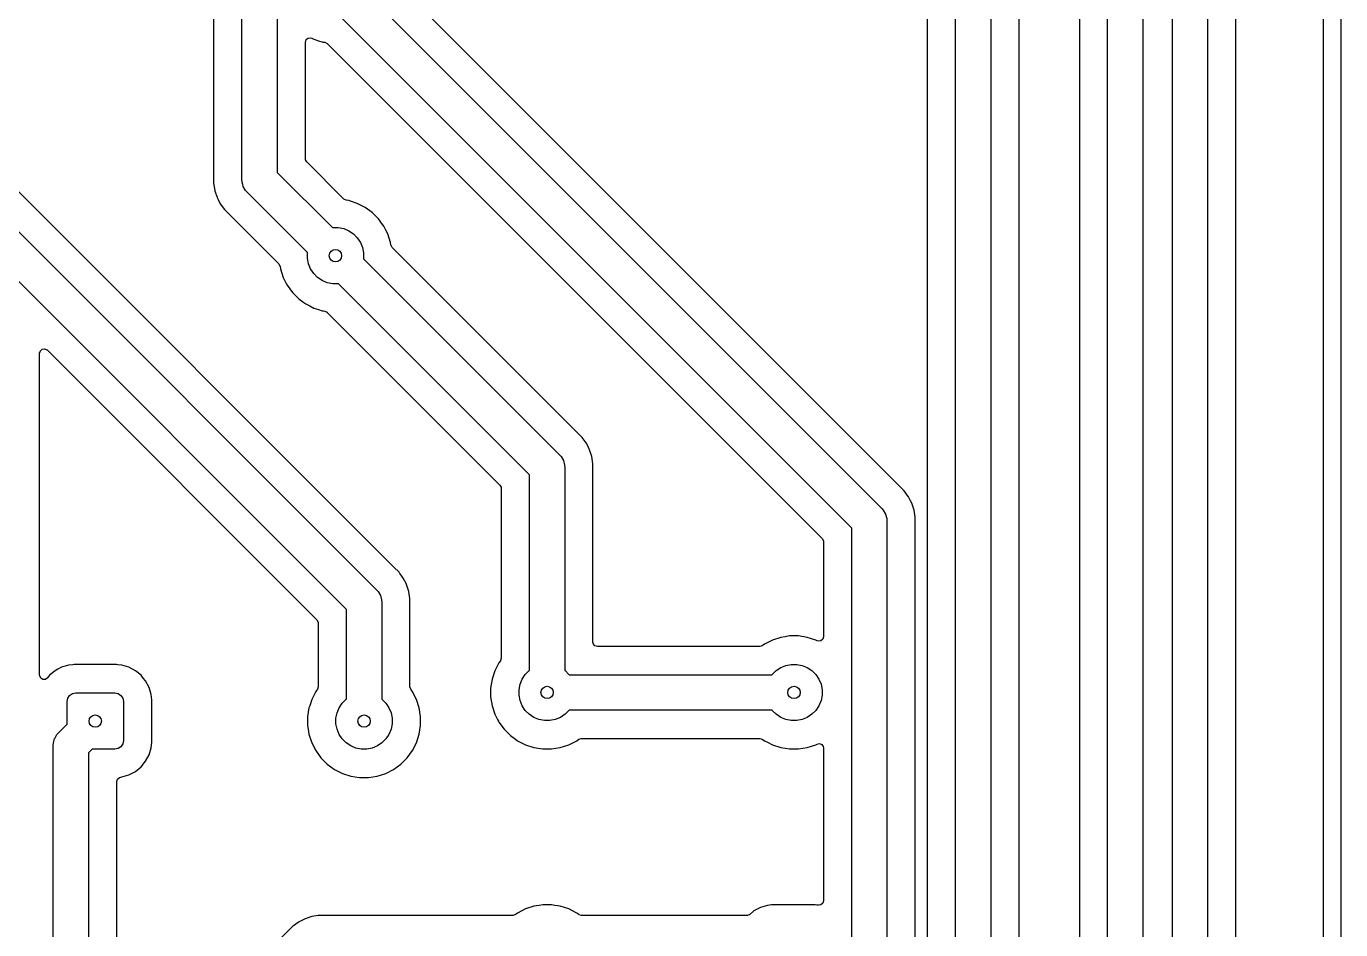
# Model space of a CAD drawing. Extents: x 20 to 124, y -124 to -20.
# Drawn here: x 86.73 to 124, y -94.9 to -69.3 of the extents above; entities that cross this region are included whole.
import ezdxf

# ---------------------------------------------------------------- set-up
doc = ezdxf.new("R2010")
doc.units = 0
doc.layers.add('BLACK', color=7, linetype='CONTINUOUS')
doc.layers.add('WHITE', color=7, linetype='CONTINUOUS')

msp = doc.modelspace()

# ---------------------------------------------------------------- linework, layer by layer
at = {"layer": 'BLACK', "linetype": 'CONTINUOUS'}
for p, q in [((123.4995, -20.6245), (123.4995, -123.3755)), ((120.227, -44.2327), (120.227, -106.8975)), ((121.0275, -106.790732), (121.0275, -44.130348)), ((119.227, -106.690393), (119.227, -44.439806)), ((118.3902, -44.9501), (118.3902, -106.1334)), ((117.3902, -105.926294), (117.3902, -45.157206)), ((116.5897, -45.540147), (116.5897, -103.025462)), ((92.0461, -54.296848), (92.0461, -73.541748)), ((92.8466, -73.6441), (92.8466, -54.3992)), ((93.8466, -54.606306), (93.8466, -73.436993)), ((113.08, -101.6858), (113.08, -58.96349)), ((114.08, -58.96349), (114.08, -102.1858)), ((112.2795, -59.426076), (112.2795, -100.7613)), ((114.8805, -102.563), (114.8805, -59.426076)), ((111.626771, -82.465086), (97.107775, -67.94609)), ((96.294384, -68.264778), (110.988353, -82.958746)), ((110.1348, -83.519406), (95.587278, -68.971884)), ((94.6471, -69.741558), (94.666785, -69.674519)), ((94.666785, -69.674519), (94.719589, -69.628764)), ((94.719589, -69.628764), (94.788747, -69.61882)), ((94.788747, -69.61882), (94.827396, -69.631074)), ((94.827396, -69.631074), (94.885614, -69.660738)), ((94.885614, -69.660738), (94.885617, -69.660738)), ((94.885617, -69.660738), (94.885621, -69.660741)), ((94.885621, -69.660741), (95.051103, -69.714509)), ((94.6471, -73.054053), (94.6471, -69.741558)), ((95.051103, -69.714509), (95.125214, -69.73859)), ((95.125214, -69.73859), (95.143954, -69.741558)), ((95.143954, -69.741558), (95.200306, -69.750483)), ((95.200306, -69.750483), (95.263441, -69.780412)), ((95.263441, -69.780412), (95.26859, -69.785275)), ((95.26859, -69.785275), (109.297981, -83.814666)), ((97.154092, -84.622308), (84.527321, -71.995536)), ((84.033653, -72.633947), (96.663553, -85.263847)), ((94.649934, -73.080411), (94.6471, -73.054053)), ((94.683419, -73.141734), (94.649934, -73.080411)), ((95.731408, -74.189723), (94.683419, -73.141734)), ((95.81, -85.824506), (83.472994, -73.4875)), ((92.0461, -73.541748), (92.0461, -73.746452)), ((92.0461, -73.746452), (92.078123, -73.948635)), ((92.850877, -73.709347), (92.8466, -73.6441)), ((92.850877, -73.709363), (92.850877, -73.709347)), ((92.870782, -73.783648), (92.850877, -73.709363)), ((92.88466, -73.835442), (92.870782, -73.783648)), ((93.8466, -73.436993), (95.412721, -75.003115)), ((92.078123, -73.948635), (92.083592, -73.965466)), ((92.083592, -73.965466), (92.14138, -74.143319)), ((92.14138, -74.143319), (92.157787, -74.175519)), ((92.949923, -73.948481), (92.88466, -73.835442)), ((92.949938, -73.948496), (92.949923, -73.948481)), ((92.993047, -73.997653), (92.949938, -73.948496)), ((94.705615, -75.710221), (92.993047, -73.997653)), ((92.157787, -74.175519), (92.161376, -74.182564)), ((92.161376, -74.182564), (92.161377, -74.182565)), ((92.161377, -74.182565), (92.172257, -74.203919)), ((92.172257, -74.203919), (92.234313, -74.325711)), ((92.234313, -74.325711), (92.354634, -74.491319)), ((92.354634, -74.491319), (92.354636, -74.491321)), ((92.354636, -74.491321), (93.892223, -76.028908)), ((95.736555, -74.194585), (95.731408, -74.189723)), ((95.799689, -74.224515), (95.736555, -74.194585)), ((95.874783, -74.236409), (95.799689, -74.224515)), ((95.953552, -74.262003), (95.874783, -74.236409)), ((96.114379, -74.314259), (95.953552, -74.262003)), ((96.338845, -74.42863), (96.114379, -74.314259)), ((96.338847, -74.428631), (96.338845, -74.42863)), ((96.338848, -74.428632), (96.338847, -74.428631)), ((96.542649, -74.576701), (96.338848, -74.428632)), ((96.542654, -74.576705), (96.542649, -74.576701)), ((96.720794, -74.754845), (96.542654, -74.576705)), ((96.720798, -74.75485), (96.720794, -74.754845)), ((96.835784, -74.913116), (96.720798, -74.75485)), ((95.412721, -75.003115), (95.421586, -75.001352)), ((95.421586, -75.001352), (95.578414, -75.001352)), ((95.578414, -75.001352), (95.732228, -75.031948)), ((95.732228, -75.031948), (95.877117, -75.091963)), ((95.877117, -75.091963), (96.007515, -75.179092)), ((96.007515, -75.179092), (96.118408, -75.289985)), ((96.86887, -74.958655), (96.835784, -74.913116)), ((96.930055, -75.078737), (96.86887, -74.958655)), ((96.983239, -75.183116), (96.930055, -75.078737)), ((96.983239, -75.183118), (96.983239, -75.183116)), ((96.983241, -75.183121), (96.983239, -75.183118)), ((97.06109, -75.422715), (96.983241, -75.183121)), ((96.118408, -75.289985), (96.205537, -75.420383)), ((96.205537, -75.420383), (96.265552, -75.565272)), ((96.265552, -75.565272), (96.296148, -75.719086)), ((97.071872, -75.490794), (97.06109, -75.422715)), ((97.072983, -75.497806), (97.071872, -75.490794)), ((97.07429, -75.504767), (97.072983, -75.497806)), ((97.107775, -75.56609), (97.07429, -75.504767)), ((102.491971, -80.950286), (97.107775, -75.56609)), ((94.703852, -75.719086), (94.705615, -75.710221)), ((94.703852, -75.875914), (94.703852, -75.719086)), ((94.734448, -76.029728), (94.703852, -75.875914)), ((96.296148, -75.875914), (96.294384, -75.884778)), ((96.294384, -75.884778), (101.853553, -81.443946)), ((96.296148, -75.719086), (96.296148, -75.875914)), ((93.892223, -76.028908), (93.925708, -76.090231)), ((93.925708, -76.090231), (93.927015, -76.097189)), ((93.927015, -76.097189), (93.938909, -76.172283)), ((93.938909, -76.172283), (93.93891, -76.172285)), ((93.93891, -76.172285), (94.016759, -76.411879)), ((94.794463, -76.174617), (94.734448, -76.029728)), ((94.881592, -76.305015), (94.794463, -76.174617)), ((94.992485, -76.415908), (94.881592, -76.305015)), ((94.016759, -76.411879), (94.114802, -76.6043)), ((94.114802, -76.6043), (94.131132, -76.636348)), ((94.131132, -76.636348), (94.279201, -76.840149)), ((95.122883, -76.503037), (94.992485, -76.415908)), ((95.267772, -76.563052), (95.122883, -76.503037)), ((95.421586, -76.593648), (95.267772, -76.563052)), ((95.578414, -76.593648), (95.421586, -76.593648)), ((95.587278, -76.591884), (95.578414, -76.593648)), ((101, -82.004606), (95.587278, -76.591884)), ((94.279201, -76.840149), (94.279205, -76.840154)), ((94.279205, -76.840154), (94.457345, -77.018294)), ((94.457345, -77.018294), (94.45735, -77.018298)), ((94.45735, -77.018298), (94.599647, -77.121682)), ((94.599647, -77.121682), (94.661155, -77.16637)), ((94.661155, -77.16637), (94.772669, -77.223189)), ((94.772669, -77.223189), (94.885616, -77.280739)), ((94.885616, -77.280739), (94.885618, -77.280739)), ((94.885618, -77.280739), (94.885621, -77.280741)), ((94.885621, -77.280741), (95.014049, -77.32247)), ((95.014049, -77.32247), (95.125214, -77.35859)), ((95.125214, -77.35859), (95.164439, -77.364802)), ((95.164439, -77.364802), (95.200306, -77.370483)), ((95.200306, -77.370483), (95.263441, -77.400412)), ((95.263441, -77.400412), (95.26859, -77.405275)), ((95.26859, -77.405275), (100.163181, -82.299866)), ((87.1122, -78.558146), (87.131885, -78.491107)), ((87.1122, -87.687407), (87.1122, -78.558146)), ((87.131885, -78.491107), (87.184689, -78.445352)), ((87.184689, -78.445352), (87.253847, -78.435408)), ((87.253847, -78.435408), (87.317403, -78.464433)), ((87.317403, -78.464433), (87.323881, -78.470465)), ((87.323881, -78.470465), (94.973181, -86.119765)), ((102.604556, -81.105249), (102.491971, -80.950286)), ((102.612287, -81.11589), (102.604556, -81.105249)), ((102.671503, -81.232107), (102.612287, -81.11589)), ((102.705218, -81.298276), (102.671503, -81.232107)), ((101.853553, -81.443946), (101.896668, -81.49311)), ((101.896668, -81.49311), (101.896677, -81.493119)), ((101.896677, -81.493119), (101.96194, -81.606158)), ((101.96194, -81.606158), (101.995723, -81.732237)), ((102.768477, -81.492965), (102.705218, -81.298276)), ((102.8005, -81.695148), (102.768477, -81.492965)), ((101.995723, -81.732237), (101.995723, -81.732252)), ((101.995723, -81.732252), (102, -81.7975)), ((102, -81.7975), (102, -87.55407)), ((102.8005, -86.753), (102.8005, -81.695148)), ((100.163181, -82.299866), (100.196666, -82.361189)), ((101, -87.55407), (101, -82.004606)), ((100.196666, -82.361189), (100.1995, -82.387547)), ((100.1995, -82.387547), (100.1995, -87.204261)), ((111.739356, -82.620049), (111.626771, -82.465086)), ((111.747087, -82.63069), (111.739356, -82.620049)), ((111.806303, -82.746907), (111.747087, -82.63069)), ((110.988353, -82.958746), (111.031468, -83.00791)), ((111.031468, -83.00791), (111.031477, -83.007919)), ((111.031477, -83.007919), (111.09674, -83.120958)), ((111.840018, -82.813076), (111.806303, -82.746907)), ((111.840018, -82.813078), (111.840018, -82.813076)), ((111.84002, -82.813081), (111.840018, -82.813078)), ((111.903277, -83.007766), (111.84002, -82.813081)), ((111.9353, -83.209948), (111.903277, -83.007766)), ((111.09674, -83.120958), (111.130523, -83.247037)), ((111.130523, -83.247037), (111.130523, -83.247052)), ((111.130523, -83.247052), (111.1348, -83.3123)), ((111.1348, -83.3123), (111.1348, -96.9972)), ((111.9353, -97.099552), (111.9353, -83.209948)), ((109.297981, -83.814666), (109.331466, -83.875989)), ((110.1348, -96.790093), (110.1348, -83.519406)), ((109.331466, -83.875989), (109.3343, -83.902347)), ((109.3343, -83.902347), (109.3343, -86.603964)), ((97.154107, -84.622322), (97.154092, -84.622308)), ((97.157218, -84.625433), (97.154107, -84.622322)), ((97.157219, -84.625434), (97.157218, -84.625433)), ((97.301966, -84.770181), (97.157219, -84.625434)), ((97.301968, -84.770184), (97.301966, -84.770181)), ((97.301971, -84.770187), (97.301968, -84.770184)), ((97.324355, -84.800997), (97.301971, -84.770187)), ((97.362126, -84.852985), (97.324355, -84.800997)), ((97.422287, -84.935789), (97.362126, -84.852985)), ((97.468753, -85.026985), (97.422287, -84.935789)), ((96.663553, -85.263847), (96.706661, -85.313003)), ((96.706661, -85.313003), (96.706677, -85.313019)), ((96.706677, -85.313019), (96.77194, -85.426058)), ((97.470966, -85.031329), (97.468753, -85.026985)), ((97.470967, -85.03133), (97.470966, -85.031329)), ((97.515218, -85.118176), (97.470967, -85.03133)), ((97.578477, -85.312865), (97.515218, -85.118176)), ((97.6105, -85.515048), (97.578477, -85.312865)), ((96.77194, -85.426058), (96.805723, -85.552137)), ((96.805723, -85.552137), (96.805723, -85.552152)), ((96.805723, -85.552152), (96.81, -85.6174)), ((96.81, -85.6174), (96.81, -88.36407)), ((97.6105, -88.014261), (97.6105, -85.515048)), ((95.81, -88.36407), (95.81, -85.824506)), ((94.973181, -86.119765), (95.006666, -86.181088)), ((95.006666, -86.181088), (95.0095, -86.207446)), ((95.0095, -86.207446), (95.0095, -88.014261)), ((102.811706, -86.804511), (102.8005, -86.753)), ((102.857461, -86.857315), (102.811706, -86.804511)), ((107.661154, -86.80863), (107.622801, -86.836495)), ((107.885616, -86.69426), (107.661154, -86.80863)), ((108.125214, -86.61641), (107.885616, -86.69426)), ((108.249626, -86.596705), (108.125214, -86.61641)), ((108.374038, -86.577), (108.249626, -86.596705)), ((108.625962, -86.577), (108.374038, -86.577)), ((108.874785, -86.61641), (108.625962, -86.577)), ((109.114386, -86.694261), (108.874785, -86.61641)), ((109.154006, -86.714449), (109.114386, -86.694261)), ((109.192653, -86.726702), (109.154006, -86.714449)), ((109.261811, -86.716758), (109.192653, -86.726702)), ((109.314615, -86.671003), (109.261811, -86.716758)), ((109.3343, -86.603964), (109.314615, -86.671003)), ((102.9245, -86.877), (102.857461, -86.857315)), ((107.526762, -86.877), (102.9245, -86.877)), ((107.533842, -86.876798), (107.526762, -86.877)), ((107.599646, -86.853318), (107.533842, -86.876798)), ((107.622801, -86.836495), (107.599646, -86.853318)), ((87.553547, -87.559817), (87.393589, -87.69109)), ((87.553548, -87.559816), (87.553547, -87.559817)), ((87.55355, -87.559815), (87.553548, -87.559816)), ((87.625898, -87.521143), (87.55355, -87.559815)), ((87.736043, -87.462269), (87.625898, -87.521143)), ((87.934067, -87.402199), (87.736043, -87.462269)), ((88.050298, -87.390751), (87.934067, -87.402199)), ((88.088392, -87.387), (88.050298, -87.390751)), ((89.291608, -87.387), (88.088392, -87.387)), ((89.326805, -87.390466), (89.291608, -87.387)), ((89.445934, -87.402199), (89.326805, -87.390466)), ((89.445934, -87.4022), (89.445932, -87.402199)), ((89.445932, -87.402199), (89.445934, -87.402199)), ((89.643954, -87.462268), (89.445934, -87.4022)), ((89.82645, -87.559815), (89.643954, -87.462268)), ((89.826453, -87.559817), (89.82645, -87.559815)), ((89.98641, -87.691089), (89.826452, -87.559817)), ((89.826452, -87.559817), (89.826453, -87.559817)), ((100.01676, -87.563116), (99.93891, -87.802714)), ((100.131132, -87.338651), (100.01676, -87.563116)), ((100.175818, -87.277146), (100.131132, -87.338651)), ((100.179815, -87.2713), (100.175818, -87.277146)), ((100.1995, -87.204261), (100.179815, -87.2713)), ((100.881592, -87.669985), (100.992485, -87.559092)), ((100.992485, -87.559092), (101, -87.55407)), ((102, -87.55407), (102.007515, -87.559092)), ((102.007515, -87.559092), (102.118408, -87.669985)), ((107.881592, -87.669985), (107.992485, -87.559092)), ((107.992485, -87.559092), (108.122883, -87.471963)), ((108.122883, -87.471963), (108.267772, -87.411948)), ((108.267772, -87.411948), (108.421586, -87.381352)), ((108.421586, -87.381352), (108.578414, -87.381352)), ((108.578414, -87.381352), (108.732228, -87.411948)), ((108.732228, -87.411948), (108.877117, -87.471963)), ((108.877117, -87.471963), (109.007515, -87.559092)), ((109.007515, -87.559092), (109.118408, -87.669985)), ((87.113979, -87.708333), (87.1122, -87.687407)), ((87.144694, -87.771089), (87.113979, -87.708333)), ((87.204463, -87.807277), (87.144694, -87.771089)), ((87.274307, -87.805406), (87.204463, -87.807277)), ((87.332053, -87.766072), (87.274307, -87.805406)), ((87.393589, -87.69109), (87.332053, -87.766072)), ((90.052063, -87.771089), (89.98641, -87.691089)), ((90.117685, -87.85105), (90.052063, -87.771089)), ((90.215232, -88.033546), (90.117685, -87.85105)), ((99.93891, -87.802714), (99.8995, -88.051538)), ((100.703852, -88.099086), (100.734448, -87.945272)), ((100.734448, -87.945272), (100.794463, -87.800383)), ((100.794463, -87.800383), (100.881592, -87.669985)), ((102.118408, -87.669985), (102.123429, -87.6775)), ((102.123429, -87.6775), (107.876571, -87.6775)), ((107.876571, -87.6775), (107.881592, -87.669985)), ((109.118408, -87.669985), (109.205537, -87.800383)), ((109.205537, -87.800383), (109.265552, -87.945272)), ((109.265552, -87.945272), (109.296148, -88.099086)), ((87.90903, -88.341829), (87.963223, -88.260723)), ((87.963223, -88.260723), (88.044329, -88.20653)), ((88.044329, -88.20653), (88.14, -88.1875)), ((88.14, -88.1875), (89.24, -88.1875)), ((89.24, -88.1875), (89.335671, -88.20653)), ((89.335671, -88.20653), (89.416777, -88.260723)), ((89.416777, -88.260723), (89.47097, -88.341829)), ((90.2753, -88.231566), (90.215232, -88.033546)), ((90.2905, -88.385892), (90.2753, -88.231566)), ((94.941132, -88.148651), (94.82676, -88.373116)), ((94.985818, -88.087146), (94.941132, -88.148651)), ((94.989815, -88.0813), (94.985818, -88.087146)), ((95.0095, -88.014261), (94.989815, -88.0813)), ((97.610702, -88.02134), (97.6105, -88.014261)), ((97.634182, -88.087146), (97.610702, -88.02134)), ((97.672246, -88.139538), (97.634182, -88.087146)), ((97.67887, -88.148655), (97.672246, -88.139538)), ((97.751747, -88.291684), (97.67887, -88.148655)), ((97.793239, -88.373116), (97.751747, -88.291684)), ((99.8995, -88.051538), (99.8995, -88.303461)), ((99.8995, -88.303461), (99.93891, -88.552285)), ((100.703852, -88.255914), (100.703852, -88.099086)), ((100.734448, -88.409728), (100.703852, -88.255914)), ((109.296148, -88.255914), (109.265552, -88.409728)), ((109.296148, -88.099086), (109.296148, -88.255914)), ((87.89, -88.4375), (87.90903, -88.341829)), ((87.89, -89.080393), (87.89, -88.4375)), ((89.47097, -88.341829), (89.49, -88.4375)), ((89.49, -88.4375), (89.49, -89.5375)), ((90.2905, -89.589108), (90.2905, -88.385892)), ((94.74891, -88.612715), (94.7095, -88.861538)), ((94.768545, -88.552285), (94.74891, -88.612715)), ((94.82676, -88.373116), (94.768545, -88.552285)), ((95.544448, -88.755272), (95.604463, -88.610383)), ((95.604463, -88.610383), (95.691592, -88.479985)), ((95.691592, -88.479985), (95.802485, -88.369092)), ((95.802485, -88.369092), (95.81, -88.36407)), ((96.81, -88.36407), (96.817515, -88.369092)), ((96.817515, -88.369092), (96.928408, -88.479985)), ((96.928408, -88.479985), (97.015537, -88.610383)), ((97.015537, -88.610383), (97.075552, -88.755272)), ((97.793239, -88.373118), (97.793239, -88.373116)), ((97.793241, -88.373121), (97.793239, -88.373118)), ((97.87109, -88.612715), (97.793241, -88.373121)), ((97.9105, -88.861538), (97.87109, -88.612715)), ((99.93891, -88.552285), (100.01676, -88.791883)), ((100.794463, -88.554617), (100.734448, -88.409728)), ((100.881592, -88.685015), (100.794463, -88.554617)), ((100.992485, -88.795908), (100.881592, -88.685015)), ((102.118408, -88.685015), (102.007515, -88.795908)), ((102.123429, -88.6775), (102.118408, -88.685015)), ((107.876571, -88.6775), (102.123429, -88.6775)), ((107.881592, -88.685015), (107.876571, -88.6775)), ((107.992485, -88.795908), (107.881592, -88.685015)), ((109.118408, -88.685015), (109.007515, -88.795908)), ((109.205537, -88.554617), (109.118408, -88.685015)), ((109.265552, -88.409728), (109.205537, -88.554617)), ((94.7095, -88.861538), (94.7095, -89.113462)), ((95.513852, -88.909086), (95.544448, -88.755272)), ((95.513852, -89.065914), (95.513852, -88.909086)), ((95.544448, -89.219728), (95.513852, -89.065914)), ((97.075552, -88.755272), (97.106148, -88.909086)), ((97.106148, -89.065914), (97.075552, -89.219728)), ((97.106148, -88.909086), (97.106148, -89.065914)), ((97.9105, -89.113462), (97.9105, -88.861538)), ((100.01676, -88.791883), (100.095413, -88.946247)), ((100.095413, -88.946247), (100.119089, -88.992714)), ((100.119089, -88.992714), (100.131132, -89.016348)), ((100.131132, -89.016348), (100.279201, -89.220149)), ((101.122883, -88.883037), (100.992485, -88.795908)), ((101.267772, -88.943052), (101.122883, -88.883037)), ((101.421586, -88.973648), (101.267772, -88.943052)), ((101.578414, -88.973648), (101.421586, -88.973648)), ((101.732228, -88.943052), (101.578414, -88.973648)), ((101.877117, -88.883037), (101.732228, -88.943052)), ((102.007515, -88.795908), (101.877117, -88.883037)), ((108.122883, -88.883037), (107.992485, -88.795908)), ((108.267772, -88.943052), (108.122883, -88.883037)), ((108.421586, -88.973648), (108.267772, -88.943052)), ((108.578414, -88.973648), (108.421586, -88.973648)), ((108.732228, -88.943052), (108.578414, -88.973648)), ((108.877117, -88.883037), (108.732228, -88.943052)), ((109.007515, -88.795908), (108.877117, -88.883037)), ((87.539755, -89.483222), (87.603323, -89.373119)), ((87.603323, -89.373119), (87.603338, -89.373103)), ((87.603338, -89.373103), (87.646447, -89.323947)), ((87.646447, -89.323947), (87.89, -89.080393)), ((94.7095, -89.113462), (94.726399, -89.220156)), ((94.726399, -89.220156), (94.74891, -89.362285)), ((94.74891, -89.362285), (94.82676, -89.601883)), ((95.604463, -89.364617), (95.544448, -89.219728)), ((95.691592, -89.495015), (95.604463, -89.364617)), ((97.015537, -89.364617), (96.928408, -89.495015)), ((97.075552, -89.219728), (97.015537, -89.364617)), ((97.793241, -89.601879), (97.87109, -89.362285)), ((97.87109, -89.362285), (97.9105, -89.113462)), ((100.279201, -89.220149), (100.279205, -89.220154)), ((100.279205, -89.220154), (100.457345, -89.398294)), ((100.457345, -89.398294), (100.45735, -89.398298)), ((100.45735, -89.398298), (100.599647, -89.501682)), ((87.5, -89.6775), (87.504277, -89.612252)), ((87.5, -100.36407), (87.5, -89.6775)), ((87.504277, -89.612237), (87.53806, -89.486158)), ((87.504277, -89.612252), (87.504277, -89.612237)), ((87.53806, -89.486158), (87.539755, -89.483222)), ((88.597106, -89.7875), (88.5, -89.884606)), ((89.24, -89.7875), (88.597106, -89.7875)), ((89.335671, -89.76847), (89.24, -89.7875)), ((89.416777, -89.714277), (89.335671, -89.76847)), ((89.47097, -89.633171), (89.416777, -89.714277)), ((89.49, -89.5375), (89.47097, -89.633171)), ((90.215232, -89.941454), (90.2753, -89.743434)), ((90.2753, -89.743434), (90.2905, -89.589108)), ((94.82676, -89.601883), (94.941132, -89.826348)), ((95.802485, -89.605908), (95.691592, -89.495015)), ((95.932883, -89.693037), (95.802485, -89.605908)), ((96.077772, -89.753052), (95.932883, -89.693037)), ((96.231586, -89.783648), (96.077772, -89.753052)), ((96.388414, -89.783648), (96.231586, -89.783648)), ((96.542228, -89.753052), (96.388414, -89.783648)), ((96.687117, -89.693037), (96.542228, -89.753052)), ((96.817515, -89.605908), (96.687117, -89.693037)), ((96.928408, -89.495015), (96.817515, -89.605908)), ((97.67887, -89.826345), (97.793241, -89.601879)), ((100.599647, -89.501682), (100.661155, -89.54637)), ((100.661155, -89.54637), (100.770098, -89.601879)), ((100.770098, -89.601879), (100.885616, -89.660739)), ((100.885616, -89.660739), (100.885618, -89.660739)), ((100.885618, -89.660739), (100.885621, -89.660741)), ((100.885621, -89.660741), (101.125215, -89.73859)), ((101.125215, -89.73859), (101.374038, -89.778)), ((101.374038, -89.778), (101.374039, -89.778)), ((101.374039, -89.778), (101.625961, -89.778)), ((101.625961, -89.778), (101.625962, -89.778)), ((101.625962, -89.778), (101.874785, -89.73859)), ((101.874785, -89.73859), (102.114379, -89.660741)), ((102.114379, -89.660741), (102.338845, -89.54637)), ((102.338845, -89.54637), (102.400353, -89.501681)), ((102.400353, -89.501681), (102.466158, -89.478202)), ((102.466158, -89.478202), (102.473238, -89.478)), ((102.473238, -89.478), (107.526762, -89.478)), ((107.526762, -89.478), (107.593801, -89.497685)), ((107.593801, -89.497685), (107.599637, -89.501675)), ((107.599637, -89.501675), (107.661155, -89.54637)), ((107.661155, -89.54637), (107.745033, -89.589108)), ((107.745033, -89.589108), (107.885616, -89.660739)), ((107.885616, -89.660739), (107.885618, -89.660739)), ((107.885618, -89.660739), (107.885621, -89.660741)), ((107.885621, -89.660741), (108.125215, -89.73859)), ((108.125215, -89.73859), (108.374038, -89.778)), ((108.374038, -89.778), (108.374039, -89.778)), ((108.374039, -89.778), (108.625961, -89.778)), ((108.625961, -89.778), (108.625962, -89.778)), ((108.625962, -89.778), (108.874785, -89.73859)), ((108.874785, -89.73859), (109.114379, -89.660741)), ((109.114379, -89.660741), (109.154004, -89.640551)), ((109.154004, -89.640551), (109.222673, -89.627654)), ((109.222673, -89.627654), (109.287414, -89.653929)), ((109.287414, -89.653929), (109.327671, -89.711035)), ((109.327671, -89.711035), (109.3343, -89.751035)), ((109.3343, -89.751035), (109.3343, -94.083105)), ((88.5, -89.884606), (88.5, -100.36407)), ((89.98641, -90.28391), (90.117685, -90.12395)), ((90.117685, -90.12395), (90.215232, -89.941454)), ((94.941132, -89.826348), (95.089201, -90.030149)), ((95.089201, -90.030149), (95.089205, -90.030154)), ((95.089205, -90.030154), (95.267345, -90.208294)), ((97.352656, -90.208293), (97.530793, -90.030156)), ((97.530793, -90.030156), (97.67887, -89.826345)), ((89.445934, -90.5728), (89.643954, -90.512732)), ((89.643954, -90.512732), (89.82645, -90.415185)), ((89.82645, -90.415185), (89.98641, -90.28391)), ((95.267345, -90.208294), (95.26735, -90.208298)), ((95.26735, -90.208298), (95.371422, -90.28391)), ((95.371422, -90.28391), (95.471155, -90.35637)), ((95.471155, -90.35637), (95.586586, -90.415185)), ((95.586586, -90.415185), (95.695616, -90.470739)), ((95.695616, -90.470739), (95.695618, -90.470739)), ((95.695618, -90.470739), (95.695621, -90.470741)), ((95.695621, -90.470741), (95.935215, -90.54859)), ((95.935215, -90.54859), (96.184038, -90.588)), ((96.435962, -90.588), (96.684785, -90.54859)), ((96.684785, -90.54859), (96.924379, -90.470741)), ((96.924379, -90.470741), (97.148845, -90.35637)), ((97.148845, -90.35637), (97.352656, -90.208293)), ((89.3005, -90.699511), (89.320185, -90.632472)), ((89.3005, -99.494553), (89.3005, -90.699511)), ((89.320185, -90.632472), (89.372989, -90.586717)), ((89.372989, -90.586717), (89.412345, -90.576108)), ((89.412345, -90.576108), (89.445934, -90.5728)), ((96.184038, -90.588), (96.184039, -90.588)), ((96.184039, -90.588), (96.435961, -90.588)), ((96.435961, -90.588), (96.435962, -90.588)), ((101.125214, -94.23641), (100.885616, -94.31426)), ((101.278076, -94.212199), (101.125214, -94.23641)), ((101.374038, -94.197), (101.278076, -94.212199)), ((101.625962, -94.197), (101.374038, -94.197)), ((101.72193, -94.2122), (101.625962, -94.197)), ((101.874785, -94.23641), (101.72193, -94.2122)), ((102.114383, -94.31426), (101.874785, -94.23641)), ((107.546043, -94.272269), (107.363546, -94.369817)), ((107.744067, -94.212199), (107.546043, -94.272269)), ((107.860298, -94.200751), (107.744067, -94.212199)), ((107.898392, -94.197), (107.860298, -94.200751)), ((109.101608, -94.197), (107.898392, -94.197)), ((109.149668, -94.201733), (109.101608, -94.197)), ((109.198146, -94.206508), (109.149668, -94.201733)), ((109.261811, -94.195899), (109.198146, -94.206508)), ((109.314615, -94.150144), (109.261811, -94.195899)), ((109.3343, -94.083105), (109.314615, -94.150144)), ((94.636876, -94.592281), (94.454486, -94.685215)), ((94.831565, -94.529022), (94.636876, -94.592281)), ((95.009429, -94.500851), (94.831565, -94.529022)), ((95.033748, -94.497), (95.009429, -94.500851)), ((100.526762, -94.497), (95.033748, -94.497)), ((100.533842, -94.496798), (100.526762, -94.497)), ((100.599646, -94.473318), (100.533842, -94.496798)), ((100.622801, -94.456495), (100.599646, -94.473318)), ((100.661154, -94.42863), (100.622801, -94.456495)), ((100.885616, -94.31426), (100.661154, -94.42863)), ((102.338845, -94.42863), (102.114383, -94.31426)), ((102.400362, -94.473324), (102.338845, -94.42863)), ((102.406199, -94.477315), (102.400362, -94.473324)), ((102.473238, -94.497), (102.406199, -94.477315)), ((107.164206, -94.497), (102.473238, -94.497)), ((107.178561, -94.496166), (107.164206, -94.497)), ((107.242871, -94.468853), (107.178561, -94.496166)), ((107.363546, -94.369817), (107.242871, -94.468853)), ((94.288882, -94.805532), (89.512181, -99.582234)), ((94.288884, -94.80553), (94.288882, -94.805532)), ((94.33677, -94.770741), (94.288884, -94.80553)), ((94.336771, -94.77074), (94.33677, -94.770741)), ((94.454486, -94.685215), (94.336771, -94.77074))]:
    msp.add_line(p, q, dxfattribs=at)
at = {"layer": 'BLACK'}
for centre in [(95.5, -75.7975), (101.5, -88.1775), (108.5, -88.1775), (88.69, -88.9875), (96.31, -88.9875)]:
    msp.add_circle(centre, 0.175, dxfattribs=at)
at = {"layer": 'WHITE', "linetype": 'CONTINUOUS'}
msp.add_line((124, -20), (124, -124), dxfattribs=at)
at = {"layer": 'WHITE'}
for centre in [(95.5, -75.7975), (101.5, -88.1775), (108.5, -88.1775), (88.69, -88.9875), (96.31, -88.9875)]:
    msp.add_circle(centre, 0.175, dxfattribs=at)

doc.saveas('drawing.dxf')
